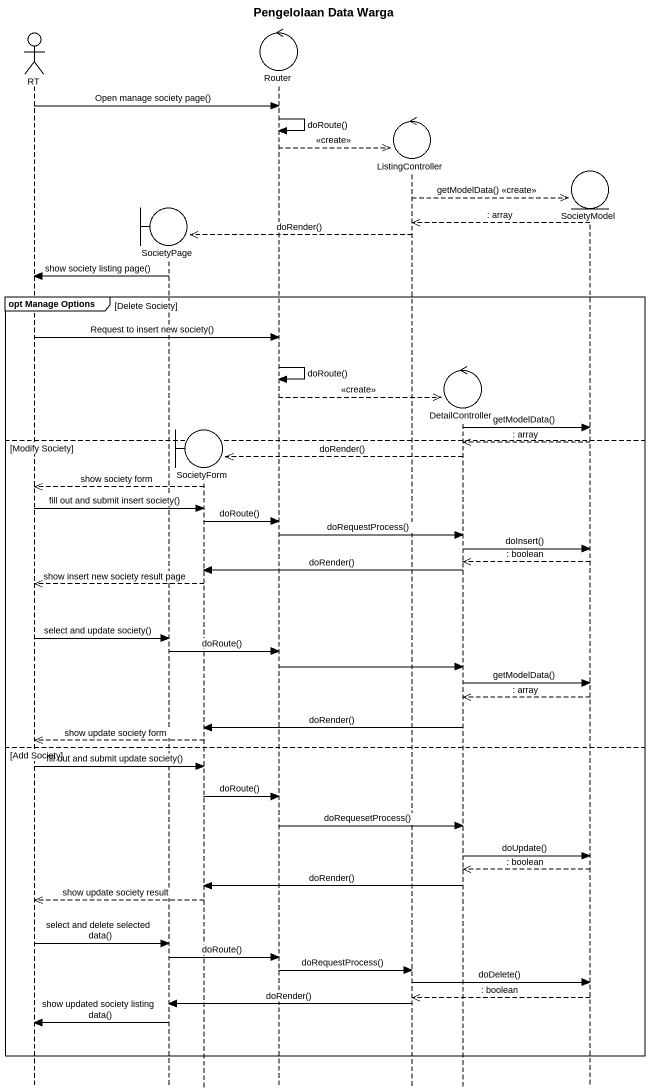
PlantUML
@startuml
title Pengelolaan Data Warga
hide footbox
actor RT
boundary SocietyPage
boundary SocietyForm
control Router
control ListingController
control DetailController
entity SocietyModel

RT -> Router : Open manage society page()
Router -> Router : doRoute()
Router -->> ListingController ** : <<create>>
ListingController -->> SocietyModel ** : getModelData() <<create>>
SocietyModel -->> ListingController : : array
ListingController -->> SocietyPage ** : doRender()
SocietyPage -> RT : show society listing page()
group opt Manage Options [Delete Society]
  RT -> Router : Request to insert new society()
  Router -> Router : doRoute()
  Router -->> DetailController ** : <<create>>
  DetailController -> SocietyModel : getModelData()
else Modify Society
  SocietyModel -->> DetailController : : array
  DetailController -->> SocietyForm ** : doRender()
  SocietyForm -->> RT : show society form
  RT -> SocietyForm : fill out and submit insert society()
  SocietyForm -> Router : doRoute()
  Router -> DetailController : doRequestProcess()
  DetailController -> SocietyModel : doInsert()
  SocietyModel -->> DetailController : : boolean
  DetailController -> SocietyForm : doRender()
  SocietyForm -->> RT : show insert new society result page
  RT -> SocietyPage : select and update society()
  SocietyPage -> Router : doRoute()
  Router -> DetailController
  DetailController -> SocietyModel : getModelData()
  SocietyModel -->> DetailController : : array
  DetailController -> SocietyForm : doRender()
  SocietyForm -->> RT : show update society form
else Add Society
  RT -> SocietyForm : fill out and submit update society()
  SocietyForm -> Router : doRoute()
  Router -> DetailController : doRequesetProcess()
  DetailController -> SocietyModel : doUpdate()
  SocietyModel -->> DetailController : : boolean
  DetailController -> SocietyForm : doRender()
  SocietyForm -->> RT : show update society result
  RT -> SocietyPage : select and delete selected data()
  SocietyPage -> Router : doRoute()
  Router -> ListingController : doRequestProcess()
  ListingController -> SocietyModel : doDelete()
  SocietyModel -->> ListingController : : boolean
  ListingController -> SocietyPage : doRender()
  SocietyPage -> RT : show updated society listing data()
end
@enduml
